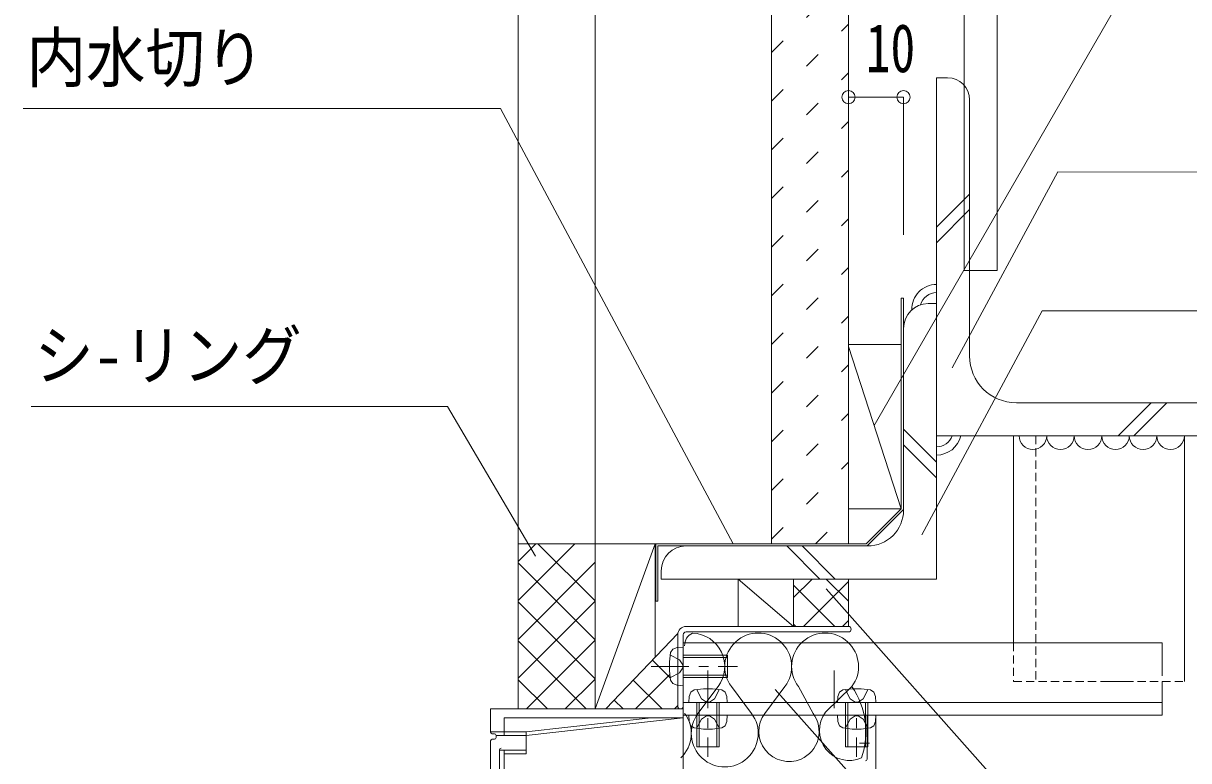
# Model space of a CAD drawing. Units: millimetres, scale not verified. Extents: x -1209 to 1209, y -852 to 852.
# Drawn here: x -528.7 to -317.1, y -288.1 to -154.2 of the extents above; entities that cross this region are included whole.
import ezdxf
from ezdxf.enums import TextEntityAlignment as Align

# ---------------------------------------------------------------- set-up
doc = ezdxf.new("R2010")
doc.units = ezdxf.units.MM
doc.header["$LTSCALE"] = 3
for name, pattern in [('USER1', [3, 1, -2]), ('USER2', [5, 2, -3]), ('USER9', [0.75, 0.5, -0.25])]:
    doc.linetypes.add(name, pattern=pattern)
for name, color, linetype, lineweight in [('0-2_0-1AL', 5, 'Continuous', 18), ('0-3_0-2SUNPO', 7, 'Continuous', 18), ('0-4_0-3STEEL', 6, 'Continuous', 18), ('0-5_0-4KANAMONO', 6, 'Continuous', 18), ('0-6_0-5FUKUSIZA', 3, 'Continuous', 18), ('0-9_0-8SASH', 4, 'Continuous', 18)]:
    doc.layers.add(name, color=color, linetype=linetype, lineweight=lineweight)
doc.styles.add('ＭＳ ゴシック', font='')
doc.styles.get('ＭＳ ゴシック').set_extended_font_data('MS Gothic')

msp = doc.modelspace()

# ---------------------------------------------------------------- linework, layer by layer
at = {"layer": '0-2_0-1AL'}
for p, q in [((-438.846, -60.594), (-438.846, -248.682)), ((-424.844, -60.594), (-424.844, -248.682)), ((-392.843, -60.594), (-392.843, -248.682)), ((-378.846, -60.594), (-378.846, -248.682)), ((-438.846, -248.682), (-378.846, -248.682))]:
    msp.add_line(p, q, dxfattribs=at)
at = {"layer": '0-3_0-2SUNPO'}
for p, q in [((-374.18, -227.184), (-329.031, -148.983)), ((-378.846, -167.585), (-368.846, -167.585)), ((-368.846, -192.585), (-368.846, -167.585)), ((-442.009, -169.671), (-528.699, -169.671)), ((-399.811, -248.682), (-442.009, -169.671)), ((-360.01, -216.71), (-340.844, -181.118)), ((-340.844, -181.118), (-251.984, -181.384)), ((-365.55, -247.072), (-343.657, -206.405)), ((-343.657, -206.405), (-187.694, -206.405)), ((-451.638, -223.745), (-527.294, -223.745)), ((-435.682, -250.943), (-451.638, -223.745)), ((-382.9, -256.861), (-328.098, -318.534))]:
    msp.add_line(p, q, dxfattribs=at)
msp.add_lwpolyline([(-392.17, -275.14), (-325.038, -350.732), (-213.013, -350.732)], dxfattribs=at)
for centre, start, end in [((-378.846, -167.586), 0, 180), ((-368.846, -167.586), 0, 180), ((-378.846, -167.586), 180, 0), ((-368.846, -167.586), 180, 0)]:
    msp.add_arc(centre, 1.2, start, end, dxfattribs=at)
at = {"layer": '0-4_0-3STEEL'}
for p, q in [((-356.846, -168.079), (-356.846, -214.579)), ((-362.846, -191.182), (-356.846, -185.182)), ((-362.846, -194.011), (-356.846, -188.011)), ((-362.846, -205.083), (-364.345, -205.083)), ((-362.846, -205.083), (-362.846, -255.081)), ((-368.843, -242.583), (-368.845, -209.583)), ((-348.343, -223.081), (-301.844, -223.081)), ((-329.851, -229.081), (-323.851, -223.081)), ((-327.026, -229.081), (-321.025, -223.081)), ((-368.846, -227.868), (-362.846, -233.868)), ((-362.846, -229.081), (-297.844, -229.081)), ((-368.846, -230.696), (-362.846, -236.696)), ((-375.343, -249.081), (-408.343, -249.081)), ((-390.059, -249.081), (-384.059, -255.081)), ((-387.23, -249.081), (-381.23, -255.081)), ((-412.844, -253.581), (-412.844, -255.081)), ((-412.844, -255.081), (-362.846, -255.081))]:
    msp.add_line(p, q, dxfattribs=at)
msp.add_lwpolyline([(-362.846, -229.081), (-362.846, -164.08), (-360.844, -164.08)], dxfattribs=at)
for centre, radius, start, end in [((-360.844, -168.079), 4, 0, 90), ((-364.345, -209.583), 4.5, 90, 180), ((-364.345, -209.583), 4.5, 90, 180), ((-348.343, -214.579), 8.5, 180, 270), ((-375.343, -242.583), 6.5, 270, 0.00002), ((-408.344, -253.581), 4.5, 90, 180), ((-408.343, -253.581), 4.5, 90, 180)]:
    msp.add_arc(centre, radius, start, end, dxfattribs=at)
at = {"layer": '0-5_0-4KANAMONO'}
for p, q in [((-357.846, -199.08), (-351.846, -199.08)), ((-369.244, -204.082), (-369.244, -242.315)), ((-369.244, -204.082), (-368.846, -204.082)), ((-368.846, -204.082), (-368.846, -242.481)), ((-369.244, -242.315), (-375.612, -248.682)), ((-368.846, -242.481), (-375.446, -249.081)), ((-413.843, -248.682), (-375.612, -248.682)), ((-413.843, -248.682), (-413.843, -259.082)), ((-375.446, -249.081), (-413.443, -249.081))]:
    msp.add_line(p, q, dxfattribs=at)
for points in [[(-378.846, -83.493), (-378.846, -136.954), (-357.846, -149.079), (-357.846, -199.08)], [(-372.845, -133.49), (-351.846, -145.614), (-351.846, -199.08)], [(-413.443, -249.081), (-413.443, -259.082), (-413.843, -259.082)]]:
    msp.add_lwpolyline(points, dxfattribs=at)
at = {"layer": '0-6_0-5FUKUSIZA', "linetype": 'USER1'}
for p, q in [((-392.843, -159.481), (-378.846, -145.483)), ((-392.843, -168.32), (-378.846, -154.322)), ((-392.843, -177.158), (-378.846, -163.16)), ((-392.843, -185.997), (-378.846, -171.999)), ((-392.843, -194.836), (-378.846, -180.838)), ((-392.843, -203.675), (-378.846, -189.677)), ((-392.843, -212.514), (-378.846, -198.516)), ((-392.843, -221.353), (-378.846, -207.355)), ((-392.843, -230.192), (-378.846, -216.194)), ((-392.843, -239.03), (-378.846, -225.032)), ((-392.843, -247.869), (-378.846, -233.871)), ((-384.818, -248.682), (-378.846, -242.71))]:
    msp.add_line(p, q, dxfattribs=at)
at = {"layer": '0-6_0-5FUKUSIZA'}
for p, q in [((-378.846, -212.881), (-369.244, -242.315)), ((-378.844, -212.482), (-369.244, -212.482)), ((-378.844, -212.482), (-378.844, -242.315)), ((-369.244, -242.315), (-369.244, -212.482)), ((-378.844, -242.315), (-369.244, -242.315)), ((-438.846, -251.901), (-435.627, -248.682)), ((-438.846, -258.972), (-428.556, -248.682)), ((-438.846, -248.682), (-438.846, -278.682)), ((-438.846, -248.682), (-413.943, -248.682)), ((-424.846, -259.074), (-435.238, -248.682)), ((-424.846, -278.682), (-424.846, -248.682)), ((-413.943, -248.682), (-424.846, -278.682)), ((-413.943, -248.682), (-413.943, -269.272)), ((-438.846, -266.043), (-424.846, -252.043)), ((-424.846, -266.146), (-438.846, -252.146)), ((-398.846, -255.081), (-388.846, -263.691)), ((-398.846, -255.081), (-398.846, -263.691)), ((-388.846, -258.469), (-385.458, -255.081)), ((-388.846, -255.081), (-388.846, -263.691)), ((-386.996, -263.691), (-378.846, -255.54)), ((-378.846, -259.113), (-382.877, -255.081)), ((-378.846, -255.081), (-378.846, -263.691)), ((-381.339, -263.691), (-388.846, -256.184)), ((-438.846, -273.114), (-424.846, -259.114)), ((-424.846, -273.217), (-438.846, -259.217)), ((-398.846, -263.691), (-378.846, -263.691)), ((-388.41, -263.691), (-388.846, -263.255)), ((-379.925, -263.691), (-378.846, -262.611)), ((-437.451, -267.682), (-438.846, -266.288)), ((-426.343, -267.682), (-424.846, -266.185)), ((-409.827, -264.957), (-422.922, -278.682)), ((-426.451, -278.682), (-437.451, -267.682)), ((-437.343, -278.682), (-426.343, -267.682)), ((-411.186, -273.09), (-414.461, -269.814)), ((-417.52, -278.682), (-411.265, -272.427)), ((-433.522, -278.682), (-438.846, -273.359)), ((-430.272, -278.682), (-424.846, -273.256)), ((-412.664, -278.682), (-417.914, -273.433)), ((-409.845, -278.182), (-409.845, -274.355)), ((-406.172, -279.48), (-402.527, -274.62)), ((-396.452, -279.48), (-400.097, -274.62)), ((-394.022, -279.48), (-390.377, -274.62)), ((-385.274, -279.48), (-387.947, -274.62)), ((-383.025, -279.281), (-378.227, -274.62)), ((-419.735, -278.682), (-421.366, -277.052)), ((-438.846, -278.682), (-409.345, -278.682)), ((-410.449, -278.682), (-409.845, -278.079))]:
    msp.add_line(p, q, dxfattribs=at)
for points in [[(-398.846, -255.081), (-378.846, -255.081), (-385.346, -255.081)], [(-409.845, -274.355), (-409.942, -274.346), (-410.744, -274.049), (-411.144, -273.44), (-411.347, -271.74), (-411.347, -270.137), (-411.151, -268.488)]]:
    msp.add_lwpolyline(points, dxfattribs=at)
for centre, radius, start, end in [((-362.846, -206.086), 4.5, 89.99993, 181.80605), ((-362.846, -206.086), 3, 89.99993, 164.93542), ((-362.846, -228.078), 4.5, 269.99993, 347.12102), ((-362.846, -228.078), 3, 269.99993, 340.46767), ((-345.344, -229.081), 2.5, 180, 359.99998), ((-340.344, -229.081), 2.5, 180, 359.99998), ((-335.344, -229.081), 2.5, 180, 359.99998), ((-330.344, -229.081), 2.5, 180, 359.99998), ((-325.345, -229.081), 2.5, 180, 359.99998), ((-320.346, -229.081), 2.5, 180, 359.99998), ((-406.255, -267.082), 2.349, 112.09614, 182.82069), ((-407.387, -270.975), 6.075, 323.12981, 87.66164), ((-395.237, -270.975), 6.075, 323.12981, 216.87016), ((-383.087, -270.975), 6.075, 323.12981, 216.87016), ((-390.208, -282.847), 14.533, 341.02029, 34.47472), ((-409.345, -278.182), 0.5, 180, 270), ((-378.651, -282.562), 5.468, 143.12273, 293.57524), ((-413.462, -283.125), 6.075, 313.4055, 36.87013), ((-401.312, -283.125), 6.075, 143.12273, 36.87018), ((-389.648, -282.76), 5.468, 143.12273, 293.57524), ((-389.648, -282.76), 5.468, 293.57524, 36.87015)]:
    msp.add_arc(centre, radius, start, end, dxfattribs=at)
at = {"layer": '0-9_0-8SASH'}
for p, q in [((-358.846, -229.081), (-327.846, -229.081)), ((-348.846, -229.081), (-348.846, -266.691)), ((-317.846, -229.081), (-317.846, -273.691)), ((-408.345, -263.691), (-378.846, -263.691)), ((-409.845, -278.182), (-409.845, -265.191)), ((-408.845, -265.191), (-408.845, -278.182)), ((-378.846, -264.691), (-408.345, -264.691)), ((-411.144, -268.431), (-411.347, -270.137)), ((-408.846, -274.45), (-408.846, -267.432)), ((-408.845, -266.691), (-321.846, -266.691)), ((-411.347, -271.74), (-411.347, -270.137)), ((-408.941, -270.643), (-408.941, -271.236)), ((-400.834, -268.937), (-408.846, -268.937)), ((-400.834, -269.338), (-408.846, -269.338)), ((-400.834, -272.942), (-400.834, -268.937)), ((-414.655, -270.941), (-407.846, -270.941)), ((-411.144, -273.44), (-411.347, -271.74)), ((-400.834, -272.543), (-408.846, -272.543)), ((-400.834, -272.942), (-408.846, -272.942)), ((-408.845, -296.912), (-408.845, -272.691)), ((-406.043, -270.941), (-404.242, -270.941)), ((-404.355, -271.723), (-404.355, -278.532)), ((-402.532, -270.941), (-399.025, -270.941)), ((-381.452, -271.723), (-381.452, -278.532)), ((-406.854, -275.234), (-405.155, -275.031)), ((-405.155, -275.031), (-403.552, -275.031)), ((-401.846, -275.234), (-403.552, -275.031)), ((-379.865, -275.234), (-378.159, -275.031)), ((-376.556, -275.031), (-378.159, -275.031)), ((-374.856, -275.234), (-376.556, -275.031)), ((-331.846, -273.691), (-327.846, -273.691)), ((-321.846, -273.691), (-321.846, -279.832)), ((-443.846, -278.682), (-408.845, -278.682)), ((-443.846, -282.882), (-443.846, -278.682)), ((-321.846, -277.532), (-408.845, -277.532)), ((-407.864, -277.532), (-400.846, -277.532)), ((-406.357, -285.544), (-406.357, -277.532)), ((-405.958, -285.544), (-405.958, -277.532)), ((-404.058, -277.437), (-404.651, -277.437)), ((-402.753, -285.544), (-402.753, -277.532)), ((-402.352, -285.544), (-402.352, -277.532)), ((-373.846, -277.532), (-380.864, -277.532)), ((-379.359, -285.544), (-379.359, -277.532)), ((-378.958, -285.544), (-378.958, -277.532)), ((-377.653, -277.437), (-377.06, -277.437)), ((-375.753, -285.544), (-375.753, -277.532)), ((-375.354, -285.544), (-375.354, -277.532)), ((-441.346, -280.282), (-408.845, -280.282)), ((-441.346, -280.282), (-441.346, -283.482)), ((-408.846, -280.282), (-437.346, -283.482)), ((-414.699, -280.282), (-437.346, -282.825)), ((-321.846, -279.832), (-408.845, -279.832)), ((-407.864, -279.832), (-400.846, -279.832)), ((-404.058, -279.927), (-404.651, -279.927)), ((-404.355, -280.335), (-404.355, -282.136)), ((-373.846, -279.832), (-380.864, -279.832)), ((-377.653, -279.927), (-377.06, -279.927)), ((-377.355, -280.335), (-377.355, -282.136)), ((-375.476, -287.813), (-375.476, -279.832)), ((-373.846, -300.182), (-373.846, -280.082)), ((-443.846, -282.825), (-437.346, -282.825)), ((-443.146, -283.182), (-443.546, -283.182)), ((-437.346, -283.482), (-442.846, -283.482)), ((-442.846, -283.882), (-442.846, -283.482)), ((-437.346, -282.825), (-437.346, -286.825)), ((-406.854, -282.131), (-405.155, -282.334)), ((-405.155, -282.334), (-403.552, -282.334)), ((-401.846, -282.131), (-403.552, -282.334)), ((-379.865, -282.131), (-378.159, -282.334)), ((-376.556, -282.334), (-378.159, -282.334)), ((-374.856, -282.131), (-376.556, -282.334)), ((-443.846, -292.882), (-443.846, -284.482)), ((-443.846, -313.397), (-443.846, -284.682)), ((-443.546, -284.182), (-443.146, -284.182)), ((-406.357, -285.544), (-402.352, -285.544)), ((-404.355, -283.846), (-404.355, -287.353)), ((-375.354, -285.544), (-379.359, -285.544)), ((-377.355, -283.846), (-377.355, -287.353)), ((-375.049, -284.912), (-376.85, -284.912)), ((-373.846, -284.682), (-373.846, -313.912)), ((-442.216, -286.113), (-442.216, -291.782)), ((-437.346, -286.167), (-442.195, -286.167)), ((-441.346, -286.167), (-441.346, -292.082)), ((-437.346, -286.825), (-441.346, -286.825))]:
    msp.add_line(p, q, dxfattribs=at)
at = {"layer": '0-9_0-8SASH', "linetype": 'USER9'}
msp.add_line((-344.846, -229.081), (-344.846, -273.691), dxfattribs=at)
at = {"layer": '0-9_0-8SASH', "linetype": 'USER2'}
msp.add_line((-321.846, -266.691), (-321.846, -273.691), dxfattribs=at)
at = {"layer": '0-9_0-8SASH'}
for points in [[(-408.846, -267.432), (-409.942, -267.535), (-410.744, -267.832), (-411.144, -268.431)], [(-408.941, -270.643), (-409.542, -269.741), (-411.144, -268.937)], [(-408.941, -271.236), (-409.542, -272.143), (-411.144, -272.942)], [(-408.846, -274.45), (-409.942, -274.346), (-410.744, -274.049), (-411.144, -273.44)], [(-407.864, -277.532), (-407.761, -276.436), (-407.464, -275.634), (-406.854, -275.234)], [(-404.651, -277.437), (-405.557, -276.836), (-406.357, -275.234)], [(-404.058, -277.437), (-403.155, -276.836), (-402.352, -275.234)], [(-400.846, -277.532), (-400.95, -276.436), (-401.247, -275.634), (-401.846, -275.234)], [(-380.864, -277.532), (-380.761, -276.436), (-380.464, -275.634), (-379.865, -275.234)], [(-377.653, -277.437), (-378.555, -276.836), (-379.359, -275.234)], [(-377.06, -277.437), (-376.153, -276.836), (-375.354, -275.234)], [(-373.846, -277.532), (-373.95, -276.436), (-374.247, -275.634), (-374.856, -275.234)], [(-407.864, -279.832), (-407.761, -280.929), (-407.464, -281.731), (-406.854, -282.131)], [(-404.651, -279.927), (-405.557, -280.528), (-406.357, -282.131)], [(-404.058, -279.927), (-403.155, -280.528), (-402.352, -282.131)], [(-400.846, -279.832), (-400.95, -280.929), (-401.247, -281.731), (-401.846, -282.131)], [(-380.864, -279.832), (-380.761, -280.929), (-380.464, -281.731), (-379.865, -282.131)], [(-377.653, -279.927), (-378.555, -280.528), (-379.359, -282.131)], [(-377.06, -279.927), (-376.153, -280.528), (-375.354, -282.131)], [(-373.846, -279.832), (-373.95, -280.929), (-374.247, -281.731), (-374.856, -282.131)]]:
    msp.add_lwpolyline(points, dxfattribs=at)
at = {"layer": '0-9_0-8SASH', "linetype": 'USER9'}
msp.add_lwpolyline([(-348.846, -266.691), (-348.846, -273.691), (-317.846, -273.691)], dxfattribs=at)
at = {"layer": '0-9_0-8SASH'}
for centre, radius, start, end in [((-408.345, -265.191), 1.5, 90, 180), ((-378.846, -264.191), 0.5, 270, 90), ((-408.345, -265.191), 0.5, 90, 180), ((-409.345, -278.182), 0.5, 180, 360), ((-443.546, -282.882), 0.3, 180, 270), ((-443.146, -283.482), 0.3, 0, 90), ((-443.546, -284.482), 0.3, 90, 180), ((-443.146, -283.882), 0.3, 270, 0), ((-441.916, -286.113), 0.3, 90, 180), ((-375.776, -287.812), 0.3, 269.99709, 359.99709)]:
    msp.add_arc(centre, radius, start, end, dxfattribs=at)

# ---------------------------------------------------------------- texts
at = {"layer": '0-3_0-2SUNPO', "style": 'ＭＳ ゴシック'}
for s, width, p in [('10', 0.75, (-375.694, -165.686)), ('内水切り', 0.9, (-528.099, -167.439)), ('シ-リング', 0.9, (-526.694, -221.513))]:
    msp.add_text(s, height=8.791, dxfattribs=dict(at, width=width)).set_placement(p, align=Align.BOTTOM_LEFT)

doc.saveas('drawing.dxf')
